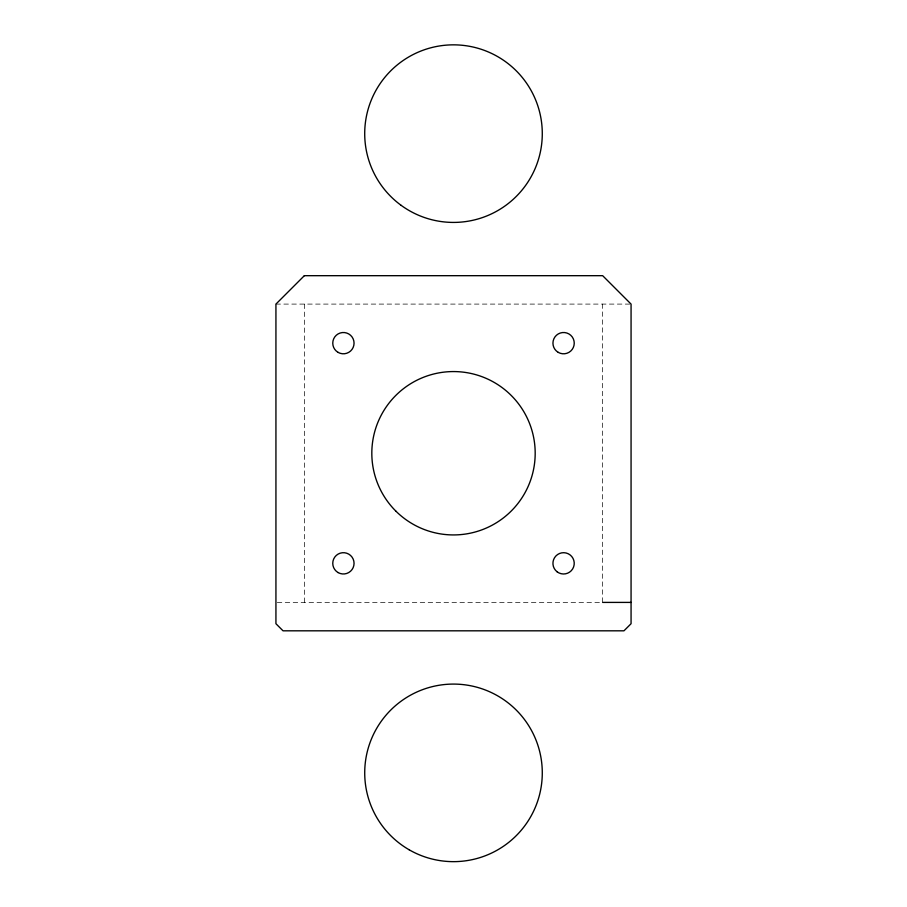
<?xml version="1.0" encoding="UTF-8"?>
<svg xmlns="http://www.w3.org/2000/svg" width="907" height="907" viewBox="0 0 907 907"><rect width="100%" height="100%" fill="white"/><g stroke="black" fill="none" stroke-linecap="round" stroke-linejoin="round"><path stroke-width="0.68" stroke-dasharray="4.54 3.4" d="M275.932 304.094L629.707 304.094M277.293 602.407L602.656 602.407L602.656 304.094M304.344 304.094L304.344 602.407"/><path stroke-width="1.36" d="M602.656 602.407L631.068 602.407M304.344 275.683L275.932 304.094L275.932 623.71L283.041 630.818L623.959 630.818L631.068 623.71L631.068 304.094L602.656 275.683L304.344 275.683M558.259 352.381A10.657 10.657 0 0 0 574.244 343.163A10.657 10.657 0 0 0 558.259 333.935A10.657 10.657 0 0 0 558.259 352.381M395.747 511.004A81.675 81.675 0 0 0 532.398 474.395A81.675 81.675 0 0 0 432.356 374.353A81.675 81.675 0 0 0 395.747 511.004M338.084 352.381A10.657 10.657 0 0 0 354.059 343.163A10.657 10.657 0 0 0 338.084 333.935A10.657 10.657 0 0 0 338.084 352.381M338.084 572.566A10.657 10.657 0 0 0 354.059 563.338A10.657 10.657 0 0 0 338.084 554.109A10.657 10.657 0 0 0 338.084 572.566M557.068 571.773A10.657 10.657 0 0 0 574.142 564.766A10.657 10.657 0 0 0 559.551 553.485A10.657 10.657 0 0 0 557.068 571.773M401.211 205.39A88.784 88.784 0 0 0 541.785 143.034A88.784 88.784 0 0 0 417.503 52.47A88.784 88.784 0 0 0 401.211 205.39M409.114 849.757A88.784 88.784 0 0 0 542.284 772.866A88.784 88.784 0 0 0 409.114 695.975A88.784 88.784 0 0 0 409.114 849.757"/></g></svg>
